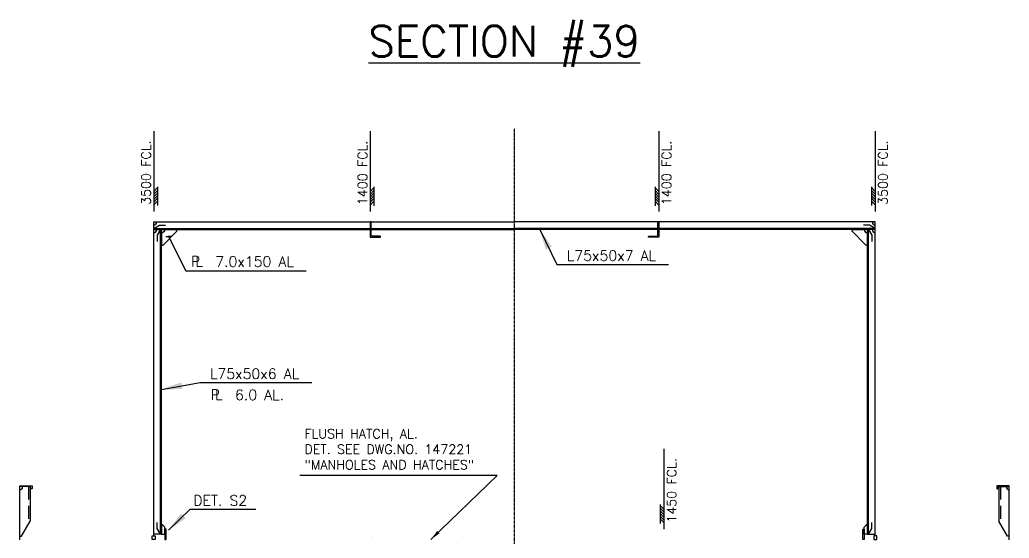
# Model space of a CAD drawing. Extents: x 53504 to 217282, y 25397 to 142583.
# Drawn here: x 184118 to 193718, y 122813 to 127839 of the extents above; entities that cross this region are included whole.
import ezdxf

# ---------------------------------------------------------------- set-up
doc = ezdxf.new("R2010")
doc.units = 0
doc.header["$LTSCALE"] = 250
doc.linetypes.add('DASHED', pattern=[0.75, 0.5, -0.25])
doc.linetypes.add('PHANTOM', pattern=[2.1, 1.25, -0.2, 0.125, -0.2, 0.125, -0.2])
doc.layers.get('0').update_dxf_attribs({"linetype": 'CONTINUOUS'})
for name, color, linetype in [('_-0', 7, 'CONTINUOUS'), ('S0CO1', 1, 'CONTINUOUS'), ('S0CO2', 2, 'CONTINUOUS'), ('S0CO5', 4, 'CONTINUOUS'), ('S0DA1', 1, 'DASHED'), ('S0DIM', 2, 'CONTINUOUS'), ('S0PH1', 1, 'PHANTOM'), ('S0TX2', 2, 'CONTINUOUS')]:
    doc.layers.add(name, color=color, linetype=linetype)
doc.styles.add('ROMANS', font='romans', dxfattribs={"height": 100})
doc.dimstyles.new('ORGINAL', dxfattribs={"dimscale": 100, "dimtxt": 1.8, "dimasz": 2, "dimexe": 0.5, "dimexo": 1, "dimgap": 0.5, "dimtad": 1, "dimdec": 0, "dimdsep": 46, "dimtxsty": 'ROMANS', "dimcen": 0, "dimclrd": 1, "dimclre": 1, "dimclrt": 2, "dimadec": 3, "dimazin": 2, "dimtfac": 1, "dimtdec": 0, "dimtmove": 0, "dimatfit": 3, "dimfxl": 1, "dimtvp": 100, "dimtolj": 1, "dimarcsym": 0})
doc.dimstyles.get("Standard").update_dxf_attribs({"dimscale": 50, "dimtxt": 2, "dimasz": 2, "dimexe": 0.5, "dimexo": 1, "dimgap": 1, "dimtad": 1, "dimdsep": 46, "dimtxsty": 'ROMANS', "dimcen": 1.5, "dimclrd": 1, "dimclre": 1, "dimclrt": 2, "dimazin": 2, "dimtfac": 1, "dimtmove": 2, "dimatfit": 3, "dimfxl": 1, "dimtvp": 100, "dimtolj": 1, "dimarcsym": 0})

# ---------------------------------------------------------------- blocks, each defined once
blk = doc.blocks.new('*X7')
at = {"color": 0}
for p, q in [((13410, 17177), (13450, 17217)), ((13439, 17177), (13479, 17217)), ((13467, 17177), (13507, 17217)), ((13495, 17177), (13535, 17217)), ((13523, 17177), (13563, 17217)), ((13552, 17177), (13592, 17217))]:
    blk.add_line(p, q, dxfattribs=at)
blk = doc.blocks.new('TYKK')
at = {"layer": 'S0CO1'}
for p, q in [((-2.04, 0.82), (2.04, 0.82)), ((-2.04, 0), (2.04, 0))]:
    blk.add_line(p, q, dxfattribs=at)
at = {"layer": 'S0CO1', "xscale": 0.0204, "yscale": 0.0204, "zscale": 0.0204}
blk.add_blockref('*X7', (-275.41, -350.41), dxfattribs=at)
blk = doc.blocks.new('HP120')
at = {"color": 0}
blk.add_lwpolyline([(0, 7), (120, 7), (120, -16, -0.767327), (108.8, -19), (99.6, -3, 0.267949), (94.4, 0), (0, 0)], format="xyb", close=True, dxfattribs=at)
blk = doc.blocks.new('PLDIM2')
at = {"layer": 'S0TX2', "style": 'ROMANS'}
for s, p in [('P', (-19.2, 0.3)), ('L', (22.8, 0.3))]:
    blk.add_text(s, height=100, dxfattribs=at).set_placement(p)
blk.add_attdef('XX.X', (168.5, -1.5), '', height=100, dxfattribs=at)

msp = doc.modelspace()

# ---------------------------------------------------------------- linework, layer by layer
at = {"layer": 'S0CO1', "color": 0}
for p, q in [((185417.636, 125815.18), (188917.636, 125815.18)), ((185417.636, 125805.18), (188917.636, 125805.18)), ((185482.636, 122851.09), (185482.636, 125805.18)), ((185492.636, 122851.09), (185492.636, 125805.18)), ((192417.636, 125815.18), (188917.636, 125815.18)), ((192417.636, 125805.18), (188917.636, 125805.18)), ((192342.636, 122851.09), (192342.636, 125805.18)), ((192352.636, 122851.09), (192352.636, 125805.18)), ((184217.635, 123314.09), (184217.635, 122978.315)), ((193617.636, 123314.09), (193617.636, 122978.315)), ((185492.636, 122851.09), (185417.636, 122851.09)), ((192342.636, 122851.09), (192417.636, 122851.09))]:
    msp.add_line(p, q, dxfattribs=at)
for points in [[(185417.636, 125805.18), (185417.636, 125815.18), (185472.062, 125846.603), (185532.439, 125846.603)], [(185492.636, 125805.18), (185482.636, 125805.18), (185451.213, 125750.754), (185451.213, 125690.376)], [(192417.636, 125805.18), (192417.636, 125815.18), (192363.21, 125846.603), (192302.832, 125846.603)], [(192342.636, 125805.18), (192352.636, 125805.18), (192384.059, 125750.754), (192384.059, 125690.376)], [(184117.635, 122831.09), (184132.635, 122831.09), (184217.635, 122978.315)], [(193717.636, 122831.09), (193702.636, 122831.09), (193617.636, 122978.315)], [(185492.636, 122851.09), (185482.636, 122851.09), (185451.213, 122905.516), (185451.213, 122965.894)], [(192342.636, 122851.09), (192352.636, 122851.09), (192384.059, 122905.516), (192384.059, 122965.894)]]:
    msp.add_lwpolyline(points, dxfattribs=at)
for points in [[(185492.636, 125775.18), (185492.636, 125655.18), (185507.636, 125655.18), (185642.636, 125790.18), (185642.636, 125805.18), (185522.636, 125805.18, -0.41421356)], [(192342.636, 125775.18), (192342.636, 125655.18), (192327.636, 125655.18), (192192.636, 125790.18), (192192.636, 125805.18), (192312.636, 125805.18, 0.41421356)]]:
    msp.add_lwpolyline(points, format="xyb", close=True, dxfattribs=at)
for points in [[(185492.636, 122951.09), (185492.636, 122851.09), (185525.636, 122851.09), (185525.636, 122919.727)], [(192342.636, 122951.09), (192342.636, 122851.09), (192309.636, 122851.09), (192309.636, 122919.727)]]:
    msp.add_lwpolyline(points, close=True, dxfattribs=at)
for centre, start, end in [((185417.636, 125880.18), 270.0000825, 0), ((192417.636, 125880.18), 180, 269.9999175), ((185417.636, 125805.18), 270.0000825, 0), ((192417.636, 125805.18), 180, 269.9999175), ((184117.635, 123314.09), 269.9999407, 0.000006), ((193717.636, 123314.09), 179.999994, 270.0000593)]:
    msp.add_arc(centre, 30, start, end, dxfattribs=at)
at = {"layer": 'S0CO2', "color": 0}
for points in [[(187517.636, 125880.18), (187517.636, 125730.18), (187617.636, 125730.18), (187617.636, 125735.18, 0.41421356), (187612.636, 125740.18), (187537.636, 125740.18, -0.41421356), (187527.636, 125750.18), (187527.636, 125875.18, 0.41421356), (187522.636, 125880.18)], [(190317.636, 125880.18), (190317.636, 125730.18), (190217.636, 125730.18), (190217.636, 125735.18, -0.41421356), (190222.636, 125740.18), (190297.636, 125740.18, 0.41421356), (190307.636, 125750.18), (190307.636, 125875.18, -0.41421356), (190312.636, 125880.18)]]:
    msp.add_lwpolyline(points, format="xyb", close=True, dxfattribs=at)
for points in [[(185432.638, 122801.09), (185402.638, 122801.09), (185402.638, 122834.09), (185432.638, 122834.09)], [(192402.633, 122801.09), (192432.633, 122801.09), (192432.633, 122834.09), (192402.633, 122834.09)]]:
    msp.add_lwpolyline(points, close=True, dxfattribs=at)
at = {"layer": 'S0CO5', "color": 0}
for p, q in [((185417.635, 125880.18), (188917.636, 125880.18)), ((185417.638, 122834.09), (185417.635, 125880.18)), ((192417.637, 125880.18), (188917.636, 125880.18)), ((192417.633, 122834.09), (192417.637, 125880.18))]:
    msp.add_line(p, q, dxfattribs=at)
at = {"layer": 'S0CO5', "color": 0, "flags": 128}
for points in [[(184117.635, 122798.12), (184117.635, 123321.09)], [(193717.636, 122798.12), (193717.636, 123321.09)]]:
    msp.add_lwpolyline(points, dxfattribs=at)
at = {"layer": 'S0DA1', "color": 0}
for p, q in [((184202.635, 123314.09), (184202.635, 122952.334)), ((193632.636, 123314.09), (193632.636, 122952.334))]:
    msp.add_line(p, q, dxfattribs=at)
at = {"layer": 'S0DIM', "color": 0}
for p, q in [((185417.636, 126760.483), (185417.636, 125981.507)), ((187517.636, 126758.439), (187517.636, 125979.462)), ((190317.636, 126758.439), (190317.636, 125979.462)), ((192417.636, 126760.483), (192417.636, 125981.507)), ((190367.636, 123679.349), (190367.636, 122900.372))]:
    msp.add_line(p, q, dxfattribs=at)
for points in [[(185525.636, 122801.09), (185537.636, 122801.09), (185537.636, 122901.09), (185525.636, 122901.09), (185525.636, 122801.09)], [(192309.636, 122801.09), (192297.636, 122801.09), (192297.636, 122901.09), (192309.636, 122901.09), (192309.636, 122801.09)]]:
    msp.add_lwpolyline(points, close=True, dxfattribs=at)
at = {"layer": 'S0PH1', "color": 0, "ltscale": 0.02}
msp.add_line((188917.636, 118051.024), (188917.636, 126784.977), dxfattribs=at)
at = {"layer": 'S0PH1', "color": 0}
for points in [[(187526.449, 122824.428), (187526.304, 122824.674)], [(188408.823, 122824.428), (188408.968, 122824.674)]]:
    msp.add_lwpolyline(points, dxfattribs=at)
at = {"layer": 'S0TX2', "color": 0}
msp.add_lwpolyline([(185535.478, 125737.324), (185585.478, 125737.324), (185560.478, 125737.324), (185730.312, 125406.397), (186897.629, 125406.397)], dxfattribs=at)

# ---------------------------------------------------------------- block references
at = {"layer": 'S0CO2', "color": 0}
msp.add_blockref('HP120', (184117.635, 123314.09), dxfattribs=at)
at = {"layer": 'S0CO2', "color": 0, "xscale": -1}
msp.add_blockref('HP120', (193717.636, 123314.09), dxfattribs=at)
at = {"layer": 'S0DIM', "color": 0, "extrusion": (0, 0, -1), "yscale": 45, "zscale": -45}
for p, xscale, rotation in [((-185454.356, 126128.755), 45, 270), ((-187554.356, 126126.71), 45, 270), ((-190280.916, 126126.71), -45, 90), ((-192380.916, 126128.755), -45, 90), ((-190330.916, 123047.62), -45, 90.00000000000088)]:
    msp.add_blockref('TYKK', p, dxfattribs=dict(at, xscale=xscale, rotation=rotation))
at = {"layer": 'S0TX2', "color": 0}
ref = msp.add_blockref('PLDIM2', (185797.448, 125446.449), dxfattribs=at)
ref.add_attrib('XX.X', '7.0x150 AL', (186014.445, 125444.99), dxfattribs={"height": 100, "style": 'ROMANS'})
ref = msp.add_blockref('PLDIM2', (185989.005, 124154.033), dxfattribs=at)
ref.add_attrib('XX.X', '6.0 AL.', (186206.001, 124152.574), dxfattribs={"height": 100, "style": 'ROMANS'})

# ---------------------------------------------------------------- texts
at = {"layer": '_-0', "linetype": 'ByBlock', "style": 'ROMANS'}
msp.add_text('%%USECTION #39', height=300, dxfattribs=at).set_placement((187499.903, 127481.934))
at = {"layer": 'S0DIM', "color": 0, "style": 'ROMANS', "text_generation_flag": 6}
for s, p in [('3500 FCL.', (185387.885, 126043.999)), ('1400 FCL.', (187487.885, 126041.954)), ('1400 FCL.', (190437.386, 126041.954)), ('3500 FCL.', (192537.386, 126043.999)), ('1450 FCL.', (190487.386, 122962.864))]:
    msp.add_text(s, height=90, rotation=270, dxfattribs=at).set_placement(p)
at = {"layer": 'S0DIM', "color": 0, "insert": (186879.353, 123870.23), "char_height": 90, "width": 2447.36278, "attachment_point": 1, "style": 'ROMANS'}
msp.add_mtext('FLUSH HATCH, AL.\\PDET. SEE DWG.NO. 147221\\P"MANHOLES AND HATCHES"', dxfattribs=at)
at = {"layer": 'S0TX2', "color": 0, "style": 'ROMANS'}
for s, p in [('L75x50x7 AL', (189425.295, 125502.368)), ('L75x50x6 AL', (185962.612, 124357.525)), ('DET. S2', (185800.738, 123128.878))]:
    msp.add_text(s, height=100, dxfattribs=at).set_placement(p)

# ---------------------------------------------------------------- leaders
at = {"layer": 'S0CO1', "color": 0}
msp.add_leader([(188106.246, 122801.09), (188748.598, 123420.767), (186834.388, 123420.767)], dimstyle='STANDARD', override={"dimgap": 1, "dimtad": 0}, dxfattribs=at)
at = {"layer": 'S0TX2', "color": 0}
for points in [[(189162.294, 125805.18), (189329.38, 125467.996), (190412.725, 125467.996)], [(185492.636, 124255.709), (185866.697, 124323.153), (186950.042, 124323.153)], [(185560.482, 122889.705), (185770.73, 123094.506), (186408.35, 123094.506)]]:
    msp.add_leader(points, dimstyle='ORGINAL', dxfattribs=at)

doc.saveas('drawing.dxf')
